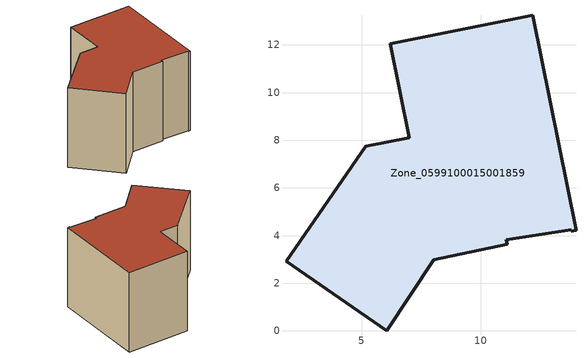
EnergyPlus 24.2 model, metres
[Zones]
Zone_0599100015001859
 floor ground (C_G): 6.2,12.05 12.19,13.26 13.99,4.23 13.8,4.19 13.79,4.25 11.07,3.83 11.11,3.63 8.02,2.99 6.05,0 1.83,2.93 5.18,7.75 7,8.11 z0.95
 wall outside (C_F): 12.19,13.26 6.2,12.05 7,8.11 5.18,7.75 1.83,2.93 6.05,0 8.02,2.99 11.11,3.63 11.07,3.83 13.79,4.25 13.8,4.19 13.99,4.23 12.19,13.26 z0.95:8.94
 roof outside (C_R): 11.07,3.83 13.79,4.25 13.8,4.19 13.99,4.23 12.19,13.26 6.2,12.05 7,8.11 5.18,7.75 1.83,2.93 6.05,0 8.02,2.99 11.11,3.63 z8.94
[BUILDING]
Pand.0599100015001859: North Axis=0; Terrain=City; Loads Convergence Tolerance Value=0.04; Temperature Convergence Tolerance Value=0.4; Solar Distribution=FullExterior; Maximum Number of Warmup Days=25; Minimum Number of Warmup Days=1
[Site:Location]
Rotterdam.The.Hague.AP_ZH_NLD Design_Conditions: Latitude=51.96; Longitude=4.45; Time Zone=1; Elevation=-4.5
[SITE:GROUNDTEMPERATURE:BUILDINGSURFACE]
18, 18, 18, 18, 18, 18, 18, 18, 18, 18, 18, 18
[MATERIAL] Thermal Absorptance=0.9; Solar Absorptance=0.7; Visible Absorptance=0.7
Name | Roughness | Thickness | Conductivity | Density | Specific Heat
G.TI.1975-1991 | MediumSmooth | 0.15 | 0.288461 | 540 | 1210
F.TI.1975-1991 | Rough | 0.3 | 0.230769 | 1920 | 840
R.TI.1975-1991 | MediumRough | 0.2 | 0.153846 | 1500 | 1000
[CONSTRUCTION]
C_G: G.TI.1975-1991
C_F: F.TI.1975-1991
C_R: R.TI.1975-1991
[ZONE]
Zone_0599100015001859: Type=1; Multiplier=1; Ceiling Height=Autocalculate; Volume=Autocalculate; Floor Area=autocalculate; Part of Total Floor Area=Yes
[ZONEINFILTRATION:DESIGNFLOWRATE]
Infil_Zone_0599100015001859: Zone or ZoneList or Space or SpaceList=Zone_0599100015001859; Schedule=AlwaysOn; Design Flow Rate Calculation Method=Flow/Area; Flow Rate per Floor Area=0.003; Constant Term Coefficient=1; Temperature Term Coefficient=0; Velocity Term Coefficient=0; Velocity Squared Term Coefficient=0
[HVACTEMPLATE:ZONE:IDEALLOADSAIRSYSTEM]
Zone_0599100015001859: Maximum Heating Supply Air Temperature=50; Minimum Cooling Supply Air Temperature=13; Maximum Heating Supply Air Humidity Ratio=0.0156; Minimum Cooling Supply Air Humidity Ratio=0.0077; Heating Limit=NoLimit; Cooling Limit=NoLimit; Dehumidification Control Type=ConstantSensibleHeatRatio; Cooling Sensible Heat Ratio=0.7; Dehumidification Setpoint=60; Humidification Control Type=None; Humidification Setpoint=30; Outdoor Air Method=None; Outdoor Air Flow Rate per Person=0.00944; Outdoor Air Flow Rate per Zone Floor Area=0; Outdoor Air Flow Rate per Zone=0; Demand Controlled Ventilation Type=None; Outdoor Air Economizer Type=NoEconomizer; Heat Recovery Type=None; Sensible Heat Recovery Effectiveness=0.7; Latent Heat Recovery Effectiveness=0.65
[ZONECONTROL:THERMOSTAT]
ThermostatControl_Zone_0599100015001859: Zone or ZoneList=Zone_0599100015001859; Control Type Schedule=DualSetpointControlType; Control 1=Thermostat_Zone_0599100015001859; Temperature Difference Between Cutout And Setpoint=0
[THERMOSTATSETPOINT:DUALSETPOINT]
Thermostat_Zone_0599100015001859: Heating Setpoint Temperature Schedule=HeatingSetpoint_Zone_0599100015001859; Cooling Setpoint Temperature Schedule=CoolingSetpoint_Zone_0599100015001859
[SCHEDULE:COMPACT]
HeatingSetpoint_Zone_0599100015001859: Through: 12/31, For: AllDays, Until: 24:00, 21
CoolingSetpoint_Zone_0599100015001859: Through: 12/31, For: AllDays, Until: 24:00, 24
DualSetpointControlType: Through: 12/31, For: AllDays, Until: 24:00, 4
AlwaysOn: Through: 12/31, For: AllDays, Until: 24:00, 1
